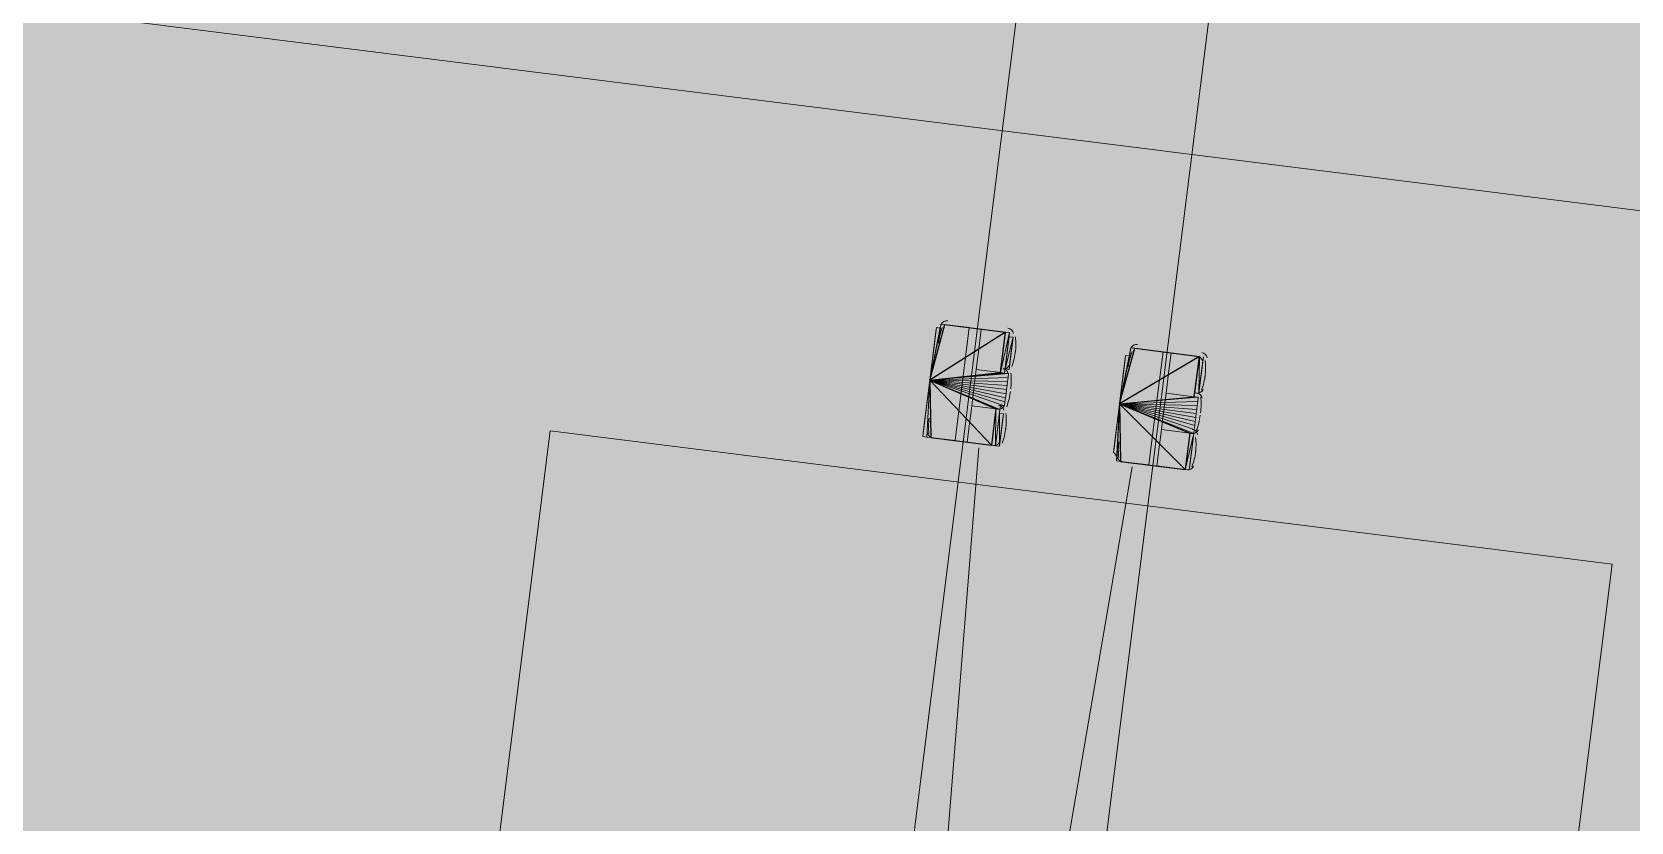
# Model space of a CAD drawing. Header units: metres. Extents: x -4 to 509425, y 7549 to 4732445.
# Drawn here: x 476063.971 to 476067.298, y 4719764.47 to 4719766.114 of the extents above; entities that cross this region are included whole.
import ezdxf

# ---------------------------------------------------------------- set-up
doc = ezdxf.new("R2010")
doc.units = ezdxf.units.M
doc.header["$LTSCALE"] = 0.01
doc.header["$MEASUREMENT"] = 0
doc.layers.get('0').update_dxf_attribs({"lineweight": 0})
doc.layers.add('_SUBESTACIÓN', color=1, linetype='Continuous')
doc.layers.add('SUBESTACION LA VID', color=253, linetype='Continuous')

# ---------------------------------------------------------------- blocks, each defined once
blk = doc.blocks.new('A$Cfff6051d')
at = {"layer": 'SUBESTACION LA VID', "lineweight": 15}
for p, q in [((476076.1032, 4719764.6406), (475978.6258, 4719776.8613)), ((476065.8373, 4719763.9481), (476065.9407, 4719765.2491)), ((476066.0389, 4719763.9228), (476066.2599, 4719765.2091))]:
    blk.add_line(p, q, dxfattribs=at)
at = {"layer": 'SUBESTACION LA VID', "lineweight": 0}
for p, q in [((476066.0038, 4719765.4801), (476065.9954, 4719765.4129)), ((476066.2337, 4719765.3404), (476066.2653, 4719765.4559)), ((476066.407, 4719765.4296), (476066.3986, 4719765.3624)), ((476065.8389, 4719765.3899), (476065.9943, 4719765.4045)), ((476065.8389, 4719765.3899), (476065.9943, 4719765.4045)), ((476065.8389, 4719765.3899), (476065.9943, 4719765.4045)), ((476065.8389, 4719765.3899), (476066.0027, 4719765.4035)), ((476065.8389, 4719765.3899), (476066.0017, 4719765.3951)), ((476065.8389, 4719765.3899), (476066.0017, 4719765.3951)), ((476065.8389, 4719765.3899), (476066.0017, 4719765.3951)), ((476065.8389, 4719765.3899), (476066.0006, 4719765.3867)), ((476065.8389, 4719765.3899), (476066.0006, 4719765.3867)), ((476065.8389, 4719765.3899), (476065.9996, 4719765.3783)), ((476065.9996, 4719765.3783), (476065.8389, 4719765.3899)), ((476065.9985, 4719765.3699), (476065.8389, 4719765.3899)), ((476065.8389, 4719765.3899), (476065.9943, 4719765.3363)), ((476065.8389, 4719765.3899), (476065.9943, 4719765.3363)), ((476065.8389, 4719765.3899), (476065.9943, 4719765.3363)), ((476065.8389, 4719765.3899), (476065.9953, 4719765.3447)), ((476065.8389, 4719765.3899), (476065.9953, 4719765.3447)), ((476065.8389, 4719765.3899), (476065.9964, 4719765.3531)), ((476065.8389, 4719765.3899), (476065.9964, 4719765.3531)), ((476065.9974, 4719765.3615), (476065.8389, 4719765.3899)), ((476065.9974, 4719765.3615), (476065.8389, 4719765.3899)), ((476065.9974, 4719765.3615), (476065.9985, 4719765.3699)), ((476065.9985, 4719765.3699), (476065.9985, 4719765.3699)), ((476066.2337, 4719765.3404), (476066.3891, 4719765.355)), ((476066.2337, 4719765.3404), (476066.3975, 4719765.354)), ((476066.2337, 4719765.3404), (476066.3975, 4719765.354)), ((476066.2337, 4719765.3404), (476066.3975, 4719765.354)), ((476066.2337, 4719765.3404), (476066.3965, 4719765.3456)), ((476066.2337, 4719765.3404), (476066.3965, 4719765.3456)), ((476066.2337, 4719765.3404), (476066.3965, 4719765.3456)), ((476066.2337, 4719765.3404), (476066.3954, 4719765.3372)), ((476066.2337, 4719765.3404), (476066.3954, 4719765.3372)), ((476066.2337, 4719765.3404), (476066.3944, 4719765.3288)), ((476066.3944, 4719765.3288), (476066.2337, 4719765.3404)), ((476066.3933, 4719765.3204), (476066.2337, 4719765.3404)), ((476066.2337, 4719765.3404), (476066.388, 4719765.2784)), ((476066.2337, 4719765.3404), (476066.3891, 4719765.2868)), ((476066.2337, 4719765.3404), (476066.3891, 4719765.2868)), ((476066.2337, 4719765.3404), (476066.3891, 4719765.2868)), ((476066.2337, 4719765.3404), (476066.3902, 4719765.2952)), ((476066.2337, 4719765.3404), (476066.3902, 4719765.2952)), ((476066.2337, 4719765.3404), (476066.3912, 4719765.3036)), ((476066.2337, 4719765.3404), (476066.3912, 4719765.3036)), ((476066.3923, 4719765.312), (476066.2337, 4719765.3404)), ((476066.3923, 4719765.312), (476066.2337, 4719765.3404)), ((476066.3923, 4719765.312), (476066.3933, 4719765.3204)), ((476066.3933, 4719765.3204), (476066.3933, 4719765.3204)), ((476065.988, 4719765.2859), (476065.989, 4719765.2943)), ((476066.3828, 4719765.2364), (476066.3838, 4719765.2448))]:
    blk.add_line(p, q, dxfattribs=at)
at = {"layer": 'SUBESTACION LA VID', "lineweight": 15}
for points in [[(476061.6303, 4719731.1396), (476066.0071, 4719766.0514), (476066.2483, 4719767.9751)], [(476066.6431, 4719767.9256), (476066.402, 4719766.0019), (476062.0251, 4719731.0901)], [(476065.9964, 4719765.4896), (476065.8704, 4719765.5054), (476065.862, 4719765.5064), (476065.861, 4719765.498), (476065.8526, 4719765.4991), (476065.8515, 4719765.4907), (476065.8505, 4719765.4823), (476065.8494, 4719765.4739), (476065.8484, 4719765.4655), (476065.8389, 4719765.3899), (476065.9985, 4719765.3699), (476065.9996, 4719765.3783), (476066.0006, 4719765.3867), (476066.0017, 4719765.3951), (476066.0027, 4719765.4035), (476065.9943, 4719765.4045), (476065.9859, 4719765.4056), (476065.9943, 4719765.4045), (476065.9954, 4719765.4129), (476066.0038, 4719765.4119), (476066.0048, 4719765.4203), (476066.0059, 4719765.4287), (476066.0069, 4719765.4371), (476066.008, 4719765.4455), (476066.009, 4719765.4539), (476066.0101, 4719765.4623), (476066.0111, 4719765.4707), (476066.0122, 4719765.4791), (476066.0038, 4719765.4801), (476066.0048, 4719765.4885), (476065.9964, 4719765.4896)], [(476065.8704, 4719765.5054), (476065.9208, 4719765.4991), (476065.9061, 4719765.3815), (476065.8913, 4719765.2639), (476065.8409, 4719765.2702)], [(476065.9964, 4719765.4896), (476065.946, 4719765.4959), (476065.9408, 4719765.4539), (476065.9355, 4719765.4119), (476065.9859, 4719765.4056)], [(476065.8284, 4719765.3059), (476065.8389, 4719765.3899), (476065.8484, 4719765.4655)], [(476066.3997, 4719765.439), (476066.2653, 4719765.4559), (476066.2569, 4719765.4569), (476066.2558, 4719765.4485), (476066.2547, 4719765.4401), (476066.2463, 4719765.4412), (476066.2453, 4719765.4328), (476066.2442, 4719765.4244), (476066.2432, 4719765.416), (476066.2337, 4719765.3404), (476066.3933, 4719765.3204), (476066.3944, 4719765.3288), (476066.3954, 4719765.3372), (476066.3965, 4719765.3456), (476066.3975, 4719765.354), (476066.3891, 4719765.355), (476066.3902, 4719765.3634), (476066.3986, 4719765.3624), (476066.3996, 4719765.3708), (476066.4007, 4719765.3792), (476066.4017, 4719765.3876), (476066.4028, 4719765.396), (476066.4038, 4719765.4044), (476066.4049, 4719765.4128), (476066.406, 4719765.4212), (476066.407, 4719765.4296), (476066.3997, 4719765.439)], [(476066.2653, 4719765.4559), (476066.3241, 4719765.4485), (476066.3093, 4719765.3309), (476066.2946, 4719765.2133), (476066.2358, 4719765.2207)], [(476066.3997, 4719765.439), (476066.3409, 4719765.4464), (476066.3356, 4719765.4044), (476066.3303, 4719765.3624), (476066.3891, 4719765.355)], [(476065.9859, 4719765.4056), (476065.9355, 4719765.4119), (476065.9313, 4719765.3783), (476065.926, 4719765.3363), (476065.9764, 4719765.33)], [(476066.2232, 4719765.2564), (476066.2337, 4719765.3404), (476066.2432, 4719765.416)], [(476065.967, 4719765.2544), (476065.8409, 4719765.2702), (476065.8325, 4719765.2712), (476065.8241, 4719765.2723), (476065.8252, 4719765.2807), (476065.8263, 4719765.2891), (476065.8273, 4719765.2975), (476065.8284, 4719765.3059), (476065.8389, 4719765.3899), (476065.9985, 4719765.3699), (476065.9974, 4719765.3615), (476065.9964, 4719765.3531), (476065.9953, 4719765.3447), (476065.9943, 4719765.3363), (476065.9859, 4719765.3373), (476065.9848, 4719765.3289), (476065.9764, 4719765.33), (476065.9848, 4719765.3289), (476065.9838, 4719765.3205), (476065.9922, 4719765.3195), (476065.9911, 4719765.3111), (476065.9901, 4719765.3027), (476065.989, 4719765.2943), (476065.988, 4719765.2859), (476065.9869, 4719765.2775), (476065.9859, 4719765.2691), (476065.9848, 4719765.2607), (476065.9838, 4719765.2523), (476065.9754, 4719765.2533), (476065.967, 4719765.2544)], [(476066.3891, 4719765.355), (476066.3303, 4719765.3624), (476066.3261, 4719765.3288), (476066.3208, 4719765.2868), (476066.3796, 4719765.2794)], [(476065.9764, 4719765.33), (476065.926, 4719765.3363), (476065.9208, 4719765.2943), (476065.9165, 4719765.2607), (476065.967, 4719765.2544)], [(476066.3702, 4719765.2038), (476066.2358, 4719765.2207), (476066.2274, 4719765.2217), (476066.2284, 4719765.2301), (476066.2211, 4719765.2396), (476066.2221, 4719765.248), (476066.2232, 4719765.2564), (476066.2337, 4719765.3404), (476066.3933, 4719765.3204), (476066.3923, 4719765.312), (476066.3912, 4719765.3036), (476066.3902, 4719765.2952), (476066.3891, 4719765.2868), (476066.388, 4719765.2784), (476066.3796, 4719765.2794), (476066.388, 4719765.2784), (476066.387, 4719765.27), (476066.3859, 4719765.2616), (476066.3849, 4719765.2532), (476066.3838, 4719765.2448), (476066.3828, 4719765.2364), (476066.3817, 4719765.228), (476066.3807, 4719765.2196), (476066.3796, 4719765.2112), (476066.3786, 4719765.2028), (476066.3702, 4719765.2038)], [(476066.2257, 4719763.5752), (476067.0657, 4719763.4699), (476067.2585, 4719765.0071), (476065.0492, 4719765.2841), (476064.8565, 4719763.7469), (476065.6965, 4719763.6415)], [(476066.3796, 4719765.2794), (476066.3208, 4719765.2868), (476066.3156, 4719765.2448), (476066.3114, 4719765.2112), (476066.3702, 4719765.2038)]]:
    blk.add_lwpolyline(points, dxfattribs=at)
at = {"layer": 'SUBESTACION LA VID', "lineweight": 0}
for points in [[(476065.8389, 4719765.3899), (476065.8494, 4719765.4739), (476065.8389, 4719765.3899), (476065.8494, 4719765.4739), (476065.8389, 4719765.3899), (476065.8505, 4719765.4823), (476065.8389, 4719765.3899), (476065.8505, 4719765.4823), (476065.8389, 4719765.3899), (476065.8515, 4719765.4907), (476065.8389, 4719765.3899), (476065.8526, 4719765.4991), (476065.8389, 4719765.3899), (476065.861, 4719765.498), (476065.8389, 4719765.3899), (476065.862, 4719765.5064), (476065.8389, 4719765.3899), (476065.862, 4719765.5064), (476065.8389, 4719765.3899)], [(476065.9859, 4719765.4056), (476066.0048, 4719765.4885), (476065.9943, 4719765.4045), (476065.8389, 4719765.3899)], [(476065.8389, 4719765.3899), (476065.9943, 4719765.4045), (476066.0048, 4719765.4885), (476065.9954, 4719765.4129), (476066.0048, 4719765.4885)], [(476066.0048, 4719765.4885), (476065.9943, 4719765.4045), (476066.0048, 4719765.4885), (476065.9943, 4719765.4045), (476066.0048, 4719765.4885)], [(476066.0048, 4719765.4885), (476065.9954, 4719765.4129), (476066.0048, 4719765.4885), (476065.9954, 4719765.4129), (476066.0048, 4719765.4885)], [(476066.0038, 4719765.4801), (476065.9954, 4719765.4129), (476066.0038, 4719765.4801)], [(476065.9954, 4719765.4129), (476066.0122, 4719765.4791), (476066.0038, 4719765.4119), (476066.0122, 4719765.4791)], [(476066.0122, 4719765.4791), (476066.0038, 4719765.4119), (476066.0122, 4719765.4791)], [(476066.0122, 4719765.4791), (476066.0048, 4719765.4203), (476066.0122, 4719765.4791), (476066.0048, 4719765.4203)], [(476066.0048, 4719765.4203), (476066.0111, 4719765.4707), (476066.0059, 4719765.4287), (476066.0101, 4719765.4623)], [(476066.0101, 4719765.4623), (476066.0059, 4719765.4287), (476066.0101, 4719765.4623), (476066.0059, 4719765.4287)], [(476066.0059, 4719765.4287), (476066.0101, 4719765.4623), (476066.0069, 4719765.4371)], [(476066.009, 4719765.4539), (476066.0069, 4719765.4371), (476066.009, 4719765.4539)], [(476066.0069, 4719765.4371), (476066.009, 4719765.4539), (476066.008, 4719765.4455)], [(476066.009, 4719765.4539), (476066.008, 4719765.4455), (476066.009, 4719765.4539)], [(476066.2547, 4719765.4401), (476066.2337, 4719765.3404), (476066.2558, 4719765.4485), (476066.2337, 4719765.3404), (476066.2558, 4719765.4485), (476066.2337, 4719765.3404), (476066.2569, 4719765.4569), (476066.2337, 4719765.3404), (476066.2569, 4719765.4569)], [(476066.2337, 4719765.3404), (476066.2442, 4719765.4244), (476066.2337, 4719765.3404), (476066.2442, 4719765.4244), (476066.2337, 4719765.3404), (476066.2453, 4719765.4328), (476066.2337, 4719765.3404), (476066.2453, 4719765.4328), (476066.2337, 4719765.3404), (476066.2463, 4719765.4412)], [(476066.2337, 4719765.3404), (476066.3891, 4719765.355), (476066.3997, 4719765.439), (476066.3891, 4719765.355), (476066.3997, 4719765.439), (476066.3891, 4719765.355), (476066.2337, 4719765.3404)], [(476066.3997, 4719765.439), (476066.3891, 4719765.355), (476066.3997, 4719765.439)], [(476066.3891, 4719765.355), (476066.3997, 4719765.439), (476066.3902, 4719765.3634), (476066.3997, 4719765.439)], [(476066.3997, 4719765.439), (476066.3902, 4719765.3634), (476066.3997, 4719765.439), (476066.3986, 4719765.3624), (476066.4081, 4719765.438)], [(476066.407, 4719765.4296), (476066.3986, 4719765.3624), (476066.407, 4719765.4296)], [(476066.407, 4719765.4296), (476066.3986, 4719765.3624), (476066.407, 4719765.4296), (476066.3986, 4719765.3624)], [(476066.407, 4719765.4296), (476066.3986, 4719765.3624), (476066.407, 4719765.4296)], [(476066.407, 4719765.4296), (476066.3996, 4719765.3708), (476066.407, 4719765.4296), (476066.3996, 4719765.3708)], [(476066.3996, 4719765.3708), (476066.406, 4719765.4212), (476066.4007, 4719765.3792), (476066.4049, 4719765.4128)], [(476066.4049, 4719765.4128), (476066.4007, 4719765.3792), (476066.4049, 4719765.4128), (476066.4007, 4719765.3792)], [(476066.4007, 4719765.3792), (476066.4049, 4719765.4128), (476066.4017, 4719765.3876)], [(476065.8389, 4719765.3899), (476065.8252, 4719765.2807), (476065.8389, 4719765.3899), (476065.8241, 4719765.2723)], [(476065.8389, 4719765.3899), (476065.8284, 4719765.3059), (476065.8389, 4719765.3899), (476065.8273, 4719765.2975), (476065.8389, 4719765.3899), (476065.8273, 4719765.2975), (476065.8389, 4719765.3899), (476065.8263, 4719765.2891), (476065.8389, 4719765.3899), (476065.8263, 4719765.2891)], [(476065.8389, 4719765.3899), (476065.8325, 4719765.2712), (476065.8389, 4719765.3899), (476065.8325, 4719765.2712), (476065.8389, 4719765.3899), (476065.8325, 4719765.2712), (476065.8389, 4719765.3899)], [(476065.9764, 4719765.33), (476065.9754, 4719765.2533), (476065.9848, 4719765.3289), (476065.8389, 4719765.3899)], [(476065.8389, 4719765.3899), (476065.9848, 4719765.3289), (476065.9754, 4719765.2533), (476065.9848, 4719765.3289), (476065.9754, 4719765.2533)], [(476065.8389, 4719765.3899), (476065.9848, 4719765.3289), (476065.9754, 4719765.2533), (476065.9848, 4719765.3289), (476065.9754, 4719765.2533), (476065.9848, 4719765.3289), (476065.8389, 4719765.3899)], [(476065.9754, 4719765.2533), (476065.9848, 4719765.3289), (476065.8389, 4719765.3899)], [(476066.4038, 4719765.4044), (476066.4017, 4719765.3876), (476066.4038, 4719765.4044)], [(476066.4017, 4719765.3876), (476066.4038, 4719765.4044), (476066.4028, 4719765.396)], [(476066.4038, 4719765.4044), (476066.4028, 4719765.396), (476066.4038, 4719765.4044)], [(476065.9754, 4719765.2533), (476065.9848, 4719765.3289), (476065.9754, 4719765.2533), (476065.9848, 4719765.3289), (476065.9754, 4719765.2533)], [(476065.9754, 4719765.2533), (476065.9838, 4719765.3205), (476065.9754, 4719765.2533)], [(476065.9838, 4719765.3205), (476065.9838, 4719765.2523), (476065.9922, 4719765.3195), (476065.9838, 4719765.2523)], [(476065.9838, 4719765.2523), (476065.9922, 4719765.3195), (476065.9848, 4719765.2607)], [(476065.9922, 4719765.3195), (476065.9848, 4719765.2607), (476065.9911, 4719765.3111), (476065.9848, 4719765.2607)], [(476066.2337, 4719765.3404), (476066.2232, 4719765.2564), (476066.2337, 4719765.3404), (476066.2221, 4719765.248), (476066.2337, 4719765.3404), (476066.2221, 4719765.248), (476066.2337, 4719765.3404), (476066.2211, 4719765.2396), (476066.2337, 4719765.3404), (476066.2211, 4719765.2396)], [(476066.2337, 4719765.3404), (476066.2284, 4719765.2301), (476066.2337, 4719765.3404), (476066.2274, 4719765.2217), (476066.2337, 4719765.3404), (476066.2274, 4719765.2217), (476066.2337, 4719765.3404), (476066.2274, 4719765.2217), (476066.2337, 4719765.3404), (476066.2358, 4719765.2207)], [(476066.2337, 4719765.3404), (476066.3796, 4719765.2794), (476066.3702, 4719765.2038), (476066.3796, 4719765.2794), (476066.3702, 4719765.2038), (476066.3796, 4719765.2794), (476066.2337, 4719765.3404)], [(476066.3702, 4719765.2038), (476066.3796, 4719765.2794), (476066.3702, 4719765.2038), (476066.3796, 4719765.2794), (476066.2337, 4719765.3404)], [(476066.2337, 4719765.3404), (476066.388, 4719765.2784), (476066.3786, 4719765.2028)], [(476065.9859, 4719765.2691), (476065.9911, 4719765.3111), (476065.9859, 4719765.2691), (476065.9911, 4719765.3111)], [(476065.9859, 4719765.2691), (476065.9901, 4719765.3027), (476065.9859, 4719765.2691), (476065.9901, 4719765.3027)], [(476065.9869, 4719765.2775), (476065.9901, 4719765.3027), (476065.9869, 4719765.2775)], [(476065.9901, 4719765.3027), (476065.9869, 4719765.2775), (476065.989, 4719765.2943)], [(476065.9869, 4719765.2775), (476065.989, 4719765.2943), (476065.9869, 4719765.2775)], [(476066.3702, 4719765.2038), (476066.3796, 4719765.2794), (476066.3702, 4719765.2038)], [(476066.3702, 4719765.2038), (476066.3796, 4719765.2794), (476066.3702, 4719765.2038), (476066.388, 4719765.2784), (476066.3786, 4719765.2028)], [(476066.3786, 4719765.2028), (476066.387, 4719765.27), (476066.3786, 4719765.2028)], [(476066.3786, 4719765.2028), (476066.387, 4719765.27), (476066.3786, 4719765.2028), (476066.387, 4719765.27)], [(476066.3786, 4719765.2028), (476066.387, 4719765.27), (476066.3796, 4719765.2112)], [(476066.387, 4719765.27), (476066.3796, 4719765.2112), (476066.3859, 4719765.2616), (476066.3796, 4719765.2112)], [(476066.3807, 4719765.2196), (476066.3859, 4719765.2616), (476066.3807, 4719765.2196), (476066.3859, 4719765.2616)], [(476066.3807, 4719765.2196), (476066.3849, 4719765.2532), (476066.3807, 4719765.2196), (476066.3849, 4719765.2532)], [(476066.3817, 4719765.228), (476066.3849, 4719765.2532), (476066.3817, 4719765.228)], [(476066.3849, 4719765.2532), (476066.3817, 4719765.228), (476066.3838, 4719765.2448)], [(476066.3817, 4719765.228), (476066.3838, 4719765.2448), (476066.3817, 4719765.228)]]:
    blk.add_lwpolyline(points, dxfattribs=at)
at = {"layer": 'SUBESTACION LA VID'}
for points in [[(475976.8769, 4719766.927), (475976.8769, 4719766.927), (475976.8959, 4719767.0782), (475976.8959, 4719767.0782), (475976.8959, 4719767.0782), (476072.6239, 4719754.9233), (476072.6239, 4719754.9233), (476072.6239, 4719754.9233), (475976.8769, 4719766.927), (475976.8769, 4719766.927)], [(475976.8959, 4719767.0782), (475976.8959, 4719767.0782), (476072.6239, 4719754.9233), (476072.6239, 4719754.9233), (476072.6239, 4719754.9233), (476072.6429, 4719755.0745), (476072.6429, 4719755.0745), (476072.6429, 4719755.0745), (475976.8959, 4719767.0782), (475976.8959, 4719767.0782)], [(476065.8704, 4719765.5054), (476065.8704, 4719765.5054), (476065.8389, 4719765.3899), (476065.8389, 4719765.3899), (476065.8389, 4719765.3899), (476065.9964, 4719765.4896), (476065.9964, 4719765.4896), (476065.9964, 4719765.4896), (476065.8704, 4719765.5054), (476065.8704, 4719765.5054)], [(476065.8389, 4719765.3899), (476065.8389, 4719765.3899), (476065.9964, 4719765.4896), (476065.9964, 4719765.4896), (476065.9964, 4719765.4896), (476065.9859, 4719765.4056), (476065.9859, 4719765.4056), (476065.9859, 4719765.4056), (476065.8389, 4719765.3899), (476065.8389, 4719765.3899)], [(476066.2653, 4719765.4559), (476066.2653, 4719765.4559), (476066.2337, 4719765.3404), (476066.2337, 4719765.3404), (476066.2337, 4719765.3404), (476066.3997, 4719765.439), (476066.3997, 4719765.439), (476066.3997, 4719765.439), (476066.2653, 4719765.4559), (476066.2653, 4719765.4559)], [(476066.2337, 4719765.3404), (476066.2337, 4719765.3404), (476066.3997, 4719765.439), (476066.3997, 4719765.439), (476066.3997, 4719765.439), (476066.3891, 4719765.355), (476066.3891, 4719765.355), (476066.3891, 4719765.355), (476066.2337, 4719765.3404), (476066.2337, 4719765.3404)], [(476065.8409, 4719765.2702), (476065.8409, 4719765.2702), (476065.8389, 4719765.3899), (476065.8389, 4719765.3899), (476065.8389, 4719765.3899), (476065.967, 4719765.2544), (476065.967, 4719765.2544), (476065.967, 4719765.2544), (476065.8409, 4719765.2702), (476065.8409, 4719765.2702)], [(476065.8389, 4719765.3899), (476065.8389, 4719765.3899), (476065.967, 4719765.2544), (476065.967, 4719765.2544), (476065.967, 4719765.2544), (476065.9764, 4719765.33), (476065.9764, 4719765.33), (476065.9764, 4719765.33), (476065.8389, 4719765.3899), (476065.8389, 4719765.3899)], [(476066.2358, 4719765.2207), (476066.2358, 4719765.2207), (476066.2337, 4719765.3404), (476066.2337, 4719765.3404), (476066.2337, 4719765.3404), (476066.3702, 4719765.2038), (476066.3702, 4719765.2038), (476066.3702, 4719765.2038), (476066.2358, 4719765.2207), (476066.2358, 4719765.2207)], [(476066.2337, 4719765.3404), (476066.2337, 4719765.3404), (476066.3702, 4719765.2038), (476066.3702, 4719765.2038), (476066.3702, 4719765.2038), (476066.3796, 4719765.2794), (476066.3796, 4719765.2794), (476066.3796, 4719765.2794), (476066.2337, 4719765.3404), (476066.2337, 4719765.3404)]]:
    blk.add_open_spline(points, degree=3, knots=[0, 0, 0, 0, 1, 1, 1, 2, 2, 2, 3, 3, 3, 3], dxfattribs=at)
at = {"layer": 'SUBESTACION LA VID', "lineweight": 0}
for points in [[(475976.8769, 4719766.927), (475976.8769, 4719766.927), (475976.8959, 4719767.0782), (475976.8959, 4719767.0782), (475976.8959, 4719767.0782), (476072.6239, 4719754.9233), (476072.6239, 4719754.9233), (476072.6239, 4719754.9233), (475976.8769, 4719766.927), (475976.8769, 4719766.927)], [(475976.8959, 4719767.0782), (475976.8959, 4719767.0782), (476072.6239, 4719754.9233), (476072.6239, 4719754.9233), (476072.6239, 4719754.9233), (476072.6429, 4719755.0745), (476072.6429, 4719755.0745), (476072.6429, 4719755.0745), (475976.8959, 4719767.0782), (475976.8959, 4719767.0782)], [(476065.8704, 4719765.5054), (476065.8704, 4719765.5054), (476065.8389, 4719765.3899), (476065.8389, 4719765.3899), (476065.8389, 4719765.3899), (476065.9964, 4719765.4896), (476065.9964, 4719765.4896), (476065.9964, 4719765.4896), (476065.8704, 4719765.5054), (476065.8704, 4719765.5054)], [(476065.8389, 4719765.3899), (476065.8389, 4719765.3899), (476065.9964, 4719765.4896), (476065.9964, 4719765.4896), (476065.9964, 4719765.4896), (476065.9859, 4719765.4056), (476065.9859, 4719765.4056), (476065.9859, 4719765.4056), (476065.8389, 4719765.3899), (476065.8389, 4719765.3899)], [(476066.2653, 4719765.4559), (476066.2653, 4719765.4559), (476066.2337, 4719765.3404), (476066.2337, 4719765.3404), (476066.2337, 4719765.3404), (476066.3997, 4719765.439), (476066.3997, 4719765.439), (476066.3997, 4719765.439), (476066.2653, 4719765.4559), (476066.2653, 4719765.4559)], [(476066.2337, 4719765.3404), (476066.2337, 4719765.3404), (476066.3997, 4719765.439), (476066.3997, 4719765.439), (476066.3997, 4719765.439), (476066.3891, 4719765.355), (476066.3891, 4719765.355), (476066.3891, 4719765.355), (476066.2337, 4719765.3404), (476066.2337, 4719765.3404)], [(476065.8409, 4719765.2702), (476065.8409, 4719765.2702), (476065.8389, 4719765.3899), (476065.8389, 4719765.3899), (476065.8389, 4719765.3899), (476065.967, 4719765.2544), (476065.967, 4719765.2544), (476065.967, 4719765.2544), (476065.8409, 4719765.2702), (476065.8409, 4719765.2702)], [(476065.8389, 4719765.3899), (476065.8389, 4719765.3899), (476065.967, 4719765.2544), (476065.967, 4719765.2544), (476065.967, 4719765.2544), (476065.9764, 4719765.33), (476065.9764, 4719765.33), (476065.9764, 4719765.33), (476065.8389, 4719765.3899), (476065.8389, 4719765.3899)], [(476066.2358, 4719765.2207), (476066.2358, 4719765.2207), (476066.2337, 4719765.3404), (476066.2337, 4719765.3404), (476066.2337, 4719765.3404), (476066.3702, 4719765.2038), (476066.3702, 4719765.2038), (476066.3702, 4719765.2038), (476066.2358, 4719765.2207), (476066.2358, 4719765.2207)], [(476066.2337, 4719765.3404), (476066.2337, 4719765.3404), (476066.3702, 4719765.2038), (476066.3702, 4719765.2038), (476066.3702, 4719765.2038), (476066.3796, 4719765.2794), (476066.3796, 4719765.2794), (476066.3796, 4719765.2794), (476066.2337, 4719765.3404), (476066.2337, 4719765.3404)]]:
    blk.add_open_spline(points, degree=3, knots=[0, 0, 0, 0, 1, 1, 1, 2, 2, 2, 3, 3, 3, 3], dxfattribs=at)
at = {"layer": 'SUBESTACION LA VID', "lineweight": 15}
for points in [[(476065.8761, 4719765.5132), (476065.8704, 4719765.5141), (476065.8648, 4719765.511), (476065.8625, 4719765.5057)], [(476065.8648, 4719765.4989), (476065.8609, 4719765.4886), (476065.8583, 4719765.4778), (476065.8571, 4719765.4669)], [(476066.0126, 4719765.4869), (476066.0117, 4719765.4926), (476066.0071, 4719765.4969), (476066.0014, 4719765.4975)], [(476066.0167, 4719765.4469), (476066.0182, 4719765.4578), (476066.0183, 4719765.4688), (476066.0171, 4719765.4798)], [(476066.0094, 4719765.4184), (476066.0133, 4719765.4287), (476066.0159, 4719765.4394), (476066.0171, 4719765.4504)], [(476066.2596, 4719765.4494), (476066.2557, 4719765.4391), (476066.2531, 4719765.4283), (476066.2519, 4719765.4174)], [(476066.2709, 4719765.4637), (476066.2652, 4719765.4646), (476066.2596, 4719765.4615), (476066.2573, 4719765.4562)], [(476066.4159, 4719765.4364), (476066.4149, 4719765.442), (476066.4103, 4719765.4464), (476066.4046, 4719765.4469)], [(476065.9908, 4719765.4135), (476065.9965, 4719765.4126), (476066.0021, 4719765.4157), (476066.0044, 4719765.421)], [(476066.0021, 4719765.4029), (476066.0012, 4719765.4086), (476065.9966, 4719765.4129), (476065.9908, 4719765.4135)], [(476066.4115, 4719765.3974), (476066.413, 4719765.4083), (476066.4131, 4719765.4193), (476066.4119, 4719765.4303)], [(476066.0072, 4719765.3713), (476066.0087, 4719765.3822), (476066.0088, 4719765.3932), (476066.0076, 4719765.4042)], [(476066.4042, 4719765.3689), (476066.4081, 4719765.3792), (476066.4107, 4719765.3899), (476066.4119, 4719765.4009)], [(476065.9988, 4719765.3344), (476066.0028, 4719765.3447), (476066.0053, 4719765.3554), (476066.0066, 4719765.3664)], [(476066.394, 4719765.3629), (476066.3997, 4719765.3621), (476066.4053, 4719765.3651), (476066.4076, 4719765.3704)], [(476066.4053, 4719765.3524), (476066.4044, 4719765.358), (476066.3998, 4719765.3624), (476066.394, 4719765.3629)], [(476066.402, 4719765.3218), (476066.4035, 4719765.3327), (476066.4037, 4719765.3437), (476066.4024, 4719765.3547)], [(476065.9803, 4719765.3295), (476065.986, 4719765.3286), (476065.9915, 4719765.3317), (476065.9938, 4719765.337)], [(476065.9926, 4719765.3273), (476065.9917, 4719765.333), (476065.9871, 4719765.3373), (476065.9813, 4719765.3379)], [(476065.9967, 4719765.2873), (476065.9982, 4719765.2982), (476065.9983, 4719765.3092), (476065.9971, 4719765.3202)], [(476066.3937, 4719765.2849), (476066.3976, 4719765.2952), (476066.4002, 4719765.3059), (476066.4014, 4719765.3169)], [(476065.8342, 4719765.2802), (476065.8351, 4719765.2745), (476065.8398, 4719765.2702), (476065.8455, 4719765.2696)], [(476065.8375, 4719765.3108), (476065.836, 4719765.2999), (476065.8359, 4719765.2888), (476065.8371, 4719765.2779)], [(476065.9894, 4719765.2588), (476065.9933, 4719765.2691), (476065.9959, 4719765.2798), (476065.9971, 4719765.2908)], [(476066.3835, 4719765.2789), (476066.3892, 4719765.2781), (476066.3948, 4719765.2812), (476066.3971, 4719765.2864)], [(476066.3958, 4719765.2768), (476066.3949, 4719765.2824), (476066.3903, 4719765.2868), (476066.3846, 4719765.2873)], [(476065.9708, 4719765.2539), (476065.9765, 4719765.253), (476065.9821, 4719765.2561), (476065.9844, 4719765.2614)], [(476066.2323, 4719765.2613), (476066.2308, 4719765.2504), (476066.2307, 4719765.2393), (476066.2319, 4719765.2284)], [(476066.3915, 4719765.2378), (476066.393, 4719765.2487), (476066.3931, 4719765.2597), (476066.3919, 4719765.2707)], [(476066.229, 4719765.2307), (476066.2299, 4719765.225), (476066.2346, 4719765.2207), (476066.2403, 4719765.2201)], [(476066.3842, 4719765.2093), (476066.3881, 4719765.2196), (476066.3907, 4719765.2303), (476066.3919, 4719765.2413)], [(476066.374, 4719765.2033), (476066.3797, 4719765.2025), (476066.3853, 4719765.2055), (476066.3876, 4719765.2108)]]:
    blk.add_open_spline(points, degree=3, dxfattribs=at)

msp = doc.modelspace()

# ---------------------------------------------------------------- hatches: boundary and pattern name
at = {"layer": '_SUBESTACIÓN', "transparency": 33554559}
h = msp.add_hatch(color=1, dxfattribs=at)
h.dxf.hatch_style = 1
h.paths.add_polyline_path([(475968.6399, 4719805.825), (476089.9386, 4719790.615), (476078.1686, 4719696.74), (475956.8686, 4719711.9502)])

# ---------------------------------------------------------------- block references
at = {"linetype": 'Continuous'}
msp.add_blockref('A$Cfff6051d', (0, 0), dxfattribs=at)

doc.saveas('drawing.dxf')
